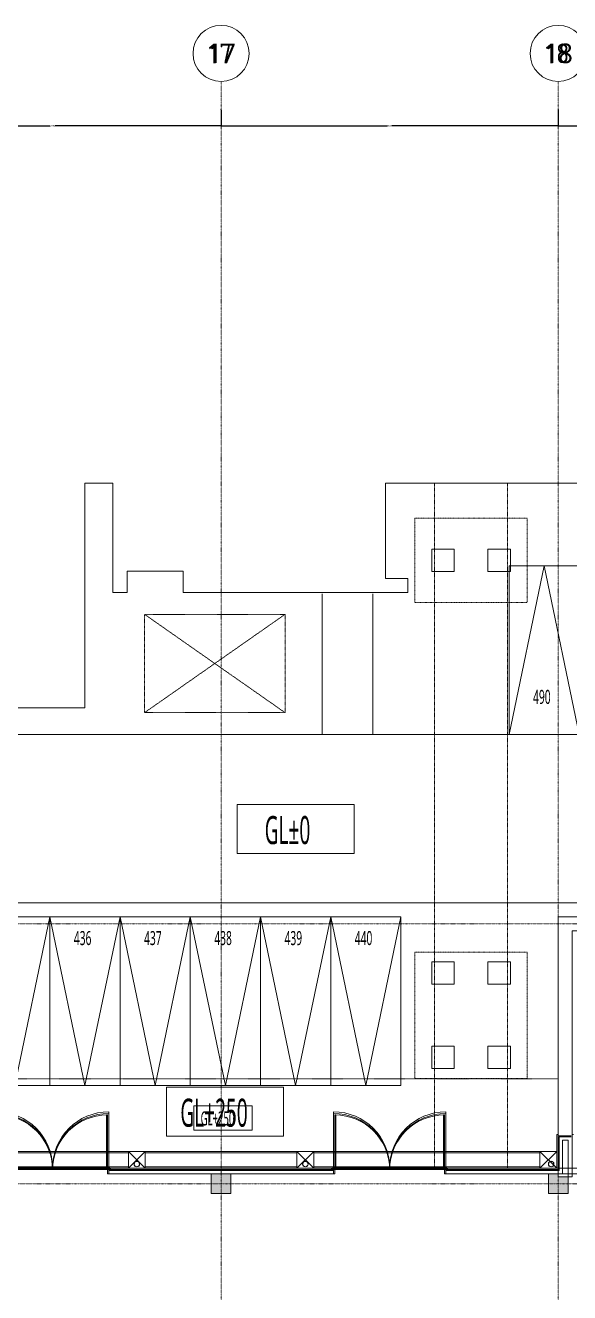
# Model space of a CAD drawing. Extents: x -76427 to 292734, y -42117 to 131250.
# Drawn here: x 132231 to 151608, y 86120 to 131250 of the extents above; entities that cross this region are included whole.
import ezdxf
from ezdxf.enums import TextEntityAlignment as Align

# ---------------------------------------------------------------- set-up
doc = ezdxf.new("R2010")
doc.units = 0
doc.header["$LTSCALE"] = 10
doc.set_wipeout_variables(frame=1)
for name, pattern in [('H12PL1$0$DOTK1', [0.01, 0.005, -0.005]), ('H12PL1$0$HIDDENK2', [0.05, 0.025, -0.025]), ('H12PL1$0$JJP_三點線', [0.9, 0.3, -0.15, 0, -0.15, 0, -0.15, 0, -0.15]), ('H12PL1$0$Wipeout_Contour', [1, 0, -1]), ('XFM7P10ICA$0$H12PL1$0$JJP_三點線', [0.9, 0.3, -0.15, 0, -0.15, 0, -0.15, 0, -0.15])]:
    doc.linetypes.add(name, pattern=pattern)
for name, color, linetype in [('H12PL1$0$A-DIM', 252, 'Continuous'), ('H12PL1$0$A-OBJE-MEP', 252, 'Continuous'), ('H12PL1$0$A-WALL-EX', 252, 'Continuous'), ('H12PL1$0$Door', 252, 'Continuous'), ('H12PL1$0$Hattch', 252, 'Continuous'), ('H12PL1$0$L10_14_200_LEVEL', 252, 'Continuous'), ('H12PL1$0$L10_14_DRAN', 252, 'Continuous'), ('H12PL1$0$L10_14_KABE1', 252, 'Continuous'), ('H12PL1$0$L10_14_LEVEL', 252, 'Continuous'), ('H12PL1$0$L10_14_PKG', 252, 'Continuous'), ('H12PL1$0$L10_14_PKG-NN', 252, 'Continuous'), ('H12PL1$0$L10_14_SIAGE1', 252, 'Continuous'), ('H12PL1$0$L10_14_SITE', 252, 'Continuous'), ('H12PL1$0$L10_14_SUGATA2', 252, 'Continuous'), ('H12PL1$0$L10_14_SUGATA3', 252, 'Continuous'), ('H12PL1$0$L10_14_SUGATAD', 252, 'Continuous'), ('H12PL1$0$L10_14_TATEGU1', 252, 'Continuous'), ('H12PL1$0$L10_14_TATEGU3', 252, 'Continuous'), ('H12PL1$0$L10_14_渡り廊下', 252, 'Continuous'), ('H12PL1$0$S-COL', 252, 'Continuous'), ('H12PL1$0$S-FNDN', 252, 'Continuous'), ('H12PL1$0$S-GRID', 252, 'Continuous'), ('XFM7P10ICA$0$H12PL1$0$A-DIM', 252, 'Continuous'), ('XFM7P10ICA$0$H12PL1$0$A-OBJE-MEP', 252, 'Continuous'), ('XFM7P10ICA$0$H12PL1$0$A-WALL-EX', 252, 'Continuous'), ('XFM7P10ICA$0$H12PL1$0$Door', 252, 'Continuous'), ('XFM7P10ICA$0$H12PL1$0$Hattch', 252, 'Continuous'), ('XFM7P10ICA$0$H12PL1$0$L-ROAD', 252, 'Continuous'), ('XFM7P10ICA$0$H12PL1$0$S-COL', 252, 'Continuous'), ('XFM7P10ICA$0$H12PL1$0$S-GRID', 252, 'Continuous')]:
    doc.layers.add(name, color=color, linetype=linetype)
doc.styles.add('H12PL1$0$dim-txt', font='isocp.shx', dxfattribs={"width": 0.7, "bigfont": 'chineset.shx'})
doc.styles.add('H12PL1$0$Standard', font='', dxfattribs={"width": 0.8})
doc.styles.add('XFM7P10ICA$0$H12PL1$0$dim-txt', font='isocp.shx', dxfattribs={"width": 0.7, "bigfont": 'chineset.shx'})
doc.styles.add('XFM7P10ICA$0$H12PL1$0$Standard', font='isocp.shx', dxfattribs={"bigfont": 'chineset.shx'})
doc.styles.get('H12PL1$0$Standard').set_extended_font_data('Microsoft JhengHei')
doc.dimstyles.new('H12PL1$0$ARCH-dim-200MM', dxfattribs={"dimscale": 200, "dimtxt": 0.3, "dimasz": 0.1, "dimexe": 0.1, "dimexo": 0.1, "dimgap": 0.05, "dimtad": 1, "dimdec": 0, "dimlfac": 10, "dimrnd": 0.5, "dimdsep": 46, "dimtxsty": 'H12PL1$0$dim-txt', "dimblk": 'H12PL1$0$_Dot', "dimcen": 2, "dimclrd": 256, "dimclre": 256, "dimclrt": 256, "dimadec": 0, "dimazin": 0, "dimtfac": 1, "dimtix": 1, "dimtmove": 2, "dimatfit": 3, "dimldrblk": 'H12PL1$0$_OBLIQUE', "dimfxl": 1, "dimtvp": 1, "dimtolj": 1, "dimarcsym": 0})
doc.dimstyles.new('XFM7P10ICA$0$H12PL1$0$ARCH-dim-200MM', dxfattribs={"dimscale": 200, "dimtxt": 0.3, "dimasz": 0.1, "dimexe": 0.1, "dimexo": 0.1, "dimgap": 0.05, "dimtad": 1, "dimdec": 0, "dimlfac": 10, "dimrnd": 0.5, "dimdsep": 46, "dimtxsty": 'XFM7P10ICA$0$H12PL1$0$dim-txt', "dimblk": 'XFM7P10ICA$0$H12PL1$0$_Dot', "dimcen": 2, "dimclrd": 256, "dimclre": 256, "dimclrt": 256, "dimadec": 0, "dimazin": 0, "dimtfac": 1, "dimtix": 1, "dimtmove": 2, "dimatfit": 3, "dimldrblk": 'XFM7P10ICA$0$H12PL1$0$_OBLIQUE', "dimfxl": 1, "dimtvp": 1, "dimtolj": 1, "dimarcsym": 0})

# ---------------------------------------------------------------- blocks, each defined once
blk = doc.blocks.new('*D333')
at = {"layer": 'DEFPOINTS', "color": 0, "linetype": 'Continuous', "transparency": 16777216}
for p in [(127200, 128250), (139200, 128250), (139200, 127670)]:
    blk.add_point(p, dxfattribs=at)
at = {"layer": 'XFM7P10ICA$0$H12PL1$0$A-DIM', "linetype": 'Continuous', "lineweight": -2, "transparency": 16777216}
for p, q in [((127200, 128230), (127200, 127650)), ((139200, 128230), (139200, 127650)), ((127220, 127670), (133112, 127670)), ((139180, 127670), (133288, 127670))]:
    blk.add_line(p, q, dxfattribs=at)
at = {"layer": 'XFM7P10ICA$0$H12PL1$0$A-DIM', "linetype": 'Continuous', "lineweight": 0, "transparency": 16777216, "insert": (133200, 127670), "char_height": 60, "attachment_point": 5, "style": 'XFM7P10ICA$0$H12PL1$0$dim-txt'}
blk.add_mtext('\\A1;120000', dxfattribs=at)
blk = doc.blocks.new('XFM7P10ICA$0$H12PL1$0$_Dot')
blk = doc.blocks.new('XFM7P10ICA$0$H12PL1$0$_OBLIQUE')
at = {"color": 0, "linetype": 'ByBlock', "lineweight": -2}
blk.add_line((-0.5, -0.5), (0.5, 0.5), dxfattribs=at)
blk = doc.blocks.new('*D334')
at = {"layer": 'DEFPOINTS', "color": 0, "linetype": 'Continuous', "transparency": 16777216}
for p in [(139200, 128250), (151200, 128250), (151200, 127670)]:
    blk.add_point(p, dxfattribs=at)
at = {"layer": 'XFM7P10ICA$0$H12PL1$0$A-DIM', "linetype": 'Continuous', "lineweight": -2, "transparency": 16777216}
for p, q in [((139200, 128230), (139200, 127650)), ((151200, 128230), (151200, 127650)), ((139220, 127670), (145112, 127670)), ((151180, 127670), (145288, 127670))]:
    blk.add_line(p, q, dxfattribs=at)
at = {"layer": 'XFM7P10ICA$0$H12PL1$0$A-DIM', "linetype": 'Continuous', "lineweight": 0, "transparency": 16777216, "insert": (145200, 127670), "char_height": 60, "attachment_point": 5, "style": 'XFM7P10ICA$0$H12PL1$0$dim-txt'}
blk.add_mtext('\\A1;120000', dxfattribs=at)
blk = doc.blocks.new('*D335')
at = {"layer": 'DEFPOINTS', "color": 0, "linetype": 'Continuous', "transparency": 16777216}
for p in [(151200, 128250), (159600, 128250), (159600, 127670)]:
    blk.add_point(p, dxfattribs=at)
at = {"layer": 'XFM7P10ICA$0$H12PL1$0$A-DIM', "linetype": 'Continuous', "lineweight": -2, "transparency": 16777216}
for p, q in [((151200, 128230), (151200, 127650)), ((159600, 128230), (159600, 127650)), ((151220, 127670), (155321, 127670)), ((159580, 127670), (155479, 127670))]:
    blk.add_line(p, q, dxfattribs=at)
at = {"layer": 'XFM7P10ICA$0$H12PL1$0$A-DIM', "linetype": 'Continuous', "lineweight": 0, "transparency": 16777216, "insert": (155400, 127670), "char_height": 60, "attachment_point": 5, "style": 'XFM7P10ICA$0$H12PL1$0$dim-txt'}
blk.add_mtext('\\A1;84000', dxfattribs=at)
blk = doc.blocks.new('*D462')
at = {"layer": 'DEFPOINTS', "color": 0, "linetype": 'Continuous', "transparency": 16777216}
for p in [(127200, 128250), (139200, 128250), (139200, 127670)]:
    blk.add_point(p, dxfattribs=at)
at = {"layer": 'H12PL1$0$A-DIM', "linetype": 'Continuous', "lineweight": -2, "transparency": 16777216}
for p, q in [((127200, 128230), (127200, 127650)), ((139200, 128230), (139200, 127650)), ((127220, 127670), (133112, 127670)), ((139180, 127670), (133288, 127670))]:
    blk.add_line(p, q, dxfattribs=at)
at = {"layer": 'H12PL1$0$A-DIM', "linetype": 'Continuous', "lineweight": 0, "transparency": 16777216, "insert": (133200, 127670), "char_height": 60, "attachment_point": 5, "style": 'H12PL1$0$dim-txt'}
blk.add_mtext('\\A1;120000', dxfattribs=at)
blk = doc.blocks.new('H12PL1$0$_Dot')
blk = doc.blocks.new('H12PL1$0$_OBLIQUE')
at = {"color": 0, "linetype": 'ByBlock', "lineweight": -2}
blk.add_line((-0.5, -0.5), (0.5, 0.5), dxfattribs=at)
blk = doc.blocks.new('*D463')
at = {"layer": 'DEFPOINTS', "color": 0, "linetype": 'Continuous', "transparency": 16777216}
for p in [(139200, 128250), (151200, 128250), (151200, 127670)]:
    blk.add_point(p, dxfattribs=at)
at = {"layer": 'H12PL1$0$A-DIM', "linetype": 'Continuous', "lineweight": -2, "transparency": 16777216}
for p, q in [((139200, 128230), (139200, 127650)), ((151200, 128230), (151200, 127650)), ((139220, 127670), (145112, 127670)), ((151180, 127670), (145288, 127670))]:
    blk.add_line(p, q, dxfattribs=at)
at = {"layer": 'H12PL1$0$A-DIM', "linetype": 'Continuous', "lineweight": 0, "transparency": 16777216, "insert": (145200, 127670), "char_height": 60, "attachment_point": 5, "style": 'H12PL1$0$dim-txt'}
blk.add_mtext('\\A1;120000', dxfattribs=at)
blk = doc.blocks.new('*D464')
at = {"layer": 'DEFPOINTS', "color": 0, "linetype": 'Continuous', "transparency": 16777216}
for p in [(151200, 128250), (159600, 128250), (159600, 127670)]:
    blk.add_point(p, dxfattribs=at)
at = {"layer": 'H12PL1$0$A-DIM', "linetype": 'Continuous', "lineweight": -2, "transparency": 16777216}
for p, q in [((151200, 128230), (151200, 127650)), ((159600, 128230), (159600, 127650)), ((151220, 127670), (155321, 127670)), ((159580, 127670), (155479, 127670))]:
    blk.add_line(p, q, dxfattribs=at)
at = {"layer": 'H12PL1$0$A-DIM', "linetype": 'Continuous', "lineweight": 0, "transparency": 16777216, "insert": (155400, 127670), "char_height": 60, "attachment_point": 5, "style": 'H12PL1$0$dim-txt'}
blk.add_mtext('\\A1;84000', dxfattribs=at)
blk = doc.blocks.new('XFM7P10ICA$0$H12PL1')
at = {"layer": 'XFM7P10ICA$0$H12PL1$0$Hattch', "linetype": 'Continuous', "lineweight": 0}
for points in [[(138850, 89650), (139550, 89650), (139550, 90350), (138850, 90350)], [(150850, 89650), (151550, 89650), (151550, 90350), (151200, 90350), (150850, 90350)]]:
    blk.add_hatch(color=256, dxfattribs=at).paths.add_polyline_path(points)
at = {"layer": 'XFM7P10ICA$0$H12PL1$0$A-OBJE-MEP', "lineweight": 0, "flags": 128}
for points in [[(136295, 90700, 1), (136105, 90700, 1)], [(142295, 90700, 1), (142105, 90700, 1)], [(151045, 90700, 1), (150855, 90700, 1)]]:
    blk.add_lwpolyline(points, format="xyb", close=True, dxfattribs=at)
at = {"layer": 'XFM7P10ICA$0$H12PL1$0$A-OBJE-MEP', "lineweight": 0}
for centre in [(136200, 90700), (142200, 90700), (150950, 90700)]:
    blk.add_circle(centre, 100, dxfattribs=at)
at = {"layer": 'XFM7P10ICA$0$H12PL1$0$A-WALL-EX', "lineweight": 0}
for p, q in [((135200, 90500), (135200, 90465)), ((135200, 90465), (143200, 90465)), ((135200, 90465), (135200, 90385)), ((135200, 90385), (135200, 90350)), ((143200, 90500), (143200, 90465)), ((143200, 90465), (143200, 90385)), ((143200, 90385), (143200, 90350)), ((147200, 90500), (147200, 90465)), ((147200, 90465), (151200, 90465)), ((147200, 90465), (147200, 90385)), ((147200, 90385), (147200, 90350))]:
    blk.add_line(p, q, dxfattribs=at)
at = {"layer": 'XFM7P10ICA$0$H12PL1$0$A-WALL-EX', "lineweight": 0, "flags": 128}
for points in [[(151200, 91700), (151235, 91700)], [(151200, 91700), (151200, 90500)], [(151665, 91700), (151235, 91700)], [(151235, 91665), (151665, 91665)], [(151235, 90482.5), (151235, 91665)], [(143200, 90500), (135200, 90500)], [(135200, 90350), (143200, 90350)], [(151200, 90500), (147200, 90500)], [(147200, 90350), (151200, 90350)], [(151200, 90482.5), (151235, 90482.5)], [(151200, 90482.5), (151200, 90465)], [(151200, 90465), (151200, 90350)]]:
    blk.add_lwpolyline(points, dxfattribs=at)
at = {"layer": 'XFM7P10ICA$0$H12PL1$0$Door', "lineweight": 0}
for p, q in [((135200, 90500), (135200, 92500)), ((143200, 90500), (143200, 92500)), ((147200, 90500), (147200, 92500)), ((135200, 90500), (135200, 90465)), ((135200, 90500), (135200, 90465)), ((135200, 90465), (135200, 90385)), ((135200, 90465), (135200, 90385)), ((135200, 90385), (135200, 90350)), ((143200, 90500), (143200, 90465)), ((143200, 90500), (143200, 90465)), ((143200, 90465), (143200, 90385)), ((143200, 90465), (143200, 90385)), ((143200, 90385), (143200, 90350)), ((147200, 90500), (147200, 90465)), ((147200, 90500), (147200, 90465)), ((147200, 90465), (147200, 90385)), ((147200, 90465), (147200, 90385)), ((147200, 90385), (147200, 90350))]:
    blk.add_line(p, q, dxfattribs=at)
for centre, start, end in [((131200, 90500), 0, 90), ((135200, 90500), 90, 180), ((143200, 90500), 0, 90), ((147200, 90500), 90, 180)]:
    blk.add_arc(centre, 2000, start, end, dxfattribs=at)
at = {"layer": 'XFM7P10ICA$0$H12PL1$0$L-ROAD', "lineweight": 0, "flags": 128}
blk.add_lwpolyline([(127200, 90500), (151200, 90500), (151200, 99500), (193570, 99500), (193570, 90550), (243550, 90550), (243550, 97425), (243556.82, 97425, -0.39158949), (245800, 99500), (284591.7, 99500), (284623.03, 111500), (254650, 111578.26), (254600, 110000, -0.41421356), (250600, 106000), (18950, 106000, -0.41421356)], format="xyb", dxfattribs=at)
at = {"layer": 'XFM7P10ICA$0$H12PL1$0$S-COL', "lineweight": 0, "flags": 128}
for points in [[(138850, 90350), (138850, 89650), (139550, 89650), (139550, 90350)], [(150850, 90350), (150850, 89650), (151550, 89650), (151550, 90350), (151200, 90350)]]:
    blk.add_lwpolyline(points, dxfattribs=at)
at = {"layer": 'XFM7P10ICA$0$H12PL1$0$S-GRID', "linetype": 'XFM7P10ICA$0$H12PL1$0$JJP_三點線', "lineweight": 0}
for p, q in [((139200, 128250), (139200, 129250)), ((151200, 128250), (151200, 129250)), ((139200, 128250), (139200, -28000)), ((151200, 128250), (151200, -28000)), ((-29000, 99250), (289600, 99250)), ((-29000, 90000), (289600, 90000))]:
    blk.add_line(p, q, dxfattribs=at)
at = {"layer": 'XFM7P10ICA$0$H12PL1$0$S-GRID', "lineweight": 0}
for centre in [(139200, 130250), (151200, 130250)]:
    blk.add_circle(centre, 1000, dxfattribs=at)
at = {"layer": 'XFM7P10ICA$0$H12PL1$0$S-GRID', "linetype": 'XFM7P10ICA$0$H12PL1$0$JJP_三點線', "lineweight": 0}
for p in [(139200, 128250), (139200, 128250), (151200, 128250), (151200, 128250)]:
    blk.add_point(p, dxfattribs=at)
at = {"layer": 'XFM7P10ICA$0$H12PL1$0$S-GRID', "style": 'XFM7P10ICA$0$H12PL1$0$Standard'}
for s, p in [('17', (139200, 130602.36)), ('18', (151200, 130602.36))]:
    blk.add_text(s, height=700, dxfattribs=at).set_placement(p, align=Align.TOP_CENTER)
at = {"layer": 'XFM7P10ICA$0$H12PL1$0$A-DIM', "linetype": 'Continuous', "lineweight": 0}
for base, p1, p2, picture, middle in [((139200, 127670), (127200, 128250), (139200, 128250), '*D333', (133200, 127670)), ((151200, 127670), (139200, 128250), (151200, 128250), '*D334', (145200, 127670)), ((159600, 127670), (151200, 128250), (159600, 128250), '*D335', (155400, 127670))]:
    dim = blk.add_linear_dim(base=base, p1=p1, p2=p2, dimstyle='XFM7P10ICA$0$H12PL1$0$ARCH-dim-200MM', dxfattribs=at)
    dim.commit()
    dim.dimension.update_dxf_attribs({"geometry": picture, "text_midpoint": middle, "dimtype": 128})
blk = doc.blocks.new('XFM7P10ICA')
blk.add_blockref('XFM7P10ICA$0$H12PL1', (0, 0))
blk = doc.blocks.new('H12PL1')
at = {"layer": 'H12PL1$0$A-OBJE-MEP', "lineweight": 0, "flags": 128}
for points in [[(136295, 90700, 1), (136105, 90700, 1)], [(142295, 90700, 1), (142105, 90700, 1)]]:
    blk.add_lwpolyline(points, format="xyb", close=True, dxfattribs=at)
at = {"layer": 'H12PL1$0$A-OBJE-MEP', "lineweight": 0}
for centre in [(136200, 90700), (142200, 90700)]:
    blk.add_circle(centre, 100, dxfattribs=at)
at = {"layer": 'H12PL1$0$A-WALL-EX', "lineweight": 0}
for p, q in [((135200, 90500), (135200, 90350)), ((135200, 90465), (143200, 90465)), ((143200, 90500), (143200, 90350)), ((147200, 90500), (147200, 90350))]:
    blk.add_line(p, q, dxfattribs=at)
at = {"layer": 'H12PL1$0$A-WALL-EX', "lineweight": 0, "flags": 128}
for points in [[(135180, 90500), (143200, 90500)], [(135180, 90500), (143200, 90500)], [(135180, 90500), (143200, 90500)], [(135180, 90500), (143200, 90500)], [(143200, 90500), (135200, 90500)], [(135200, 90350), (143200, 90350)]]:
    blk.add_lwpolyline(points, dxfattribs=at)
at = {"layer": 'H12PL1$0$Door', "lineweight": 0}
for p, q in [((135120, 90500), (135120, 92450)), ((135120, 92450), (135150, 92450)), ((135150, 92450), (135150, 90500)), ((143250, 90500), (143250, 92450)), ((143250, 92450), (143280, 92450)), ((143280, 92450), (143280, 90500)), ((147120, 90500), (147120, 92450)), ((147120, 92450), (147150, 92450)), ((147150, 92450), (147150, 90500)), ((135150, 90500), (135120, 90500)), ((135150, 90500), (135200, 90500)), ((135150, 90350), (135150, 90500)), ((135200, 90350), (135150, 90350)), ((135200, 90500), (135200, 90350)), ((143200, 90500), (143250, 90500)), ((143200, 90350), (143200, 90500)), ((143250, 90350), (143200, 90350)), ((143280, 90500), (143250, 90500)), ((143250, 90500), (143250, 90350)), ((147150, 90500), (147120, 90500)), ((147150, 90500), (147200, 90500)), ((147150, 90350), (147150, 90500)), ((147200, 90350), (147150, 90350)), ((147200, 90500), (147200, 90350))]:
    blk.add_line(p, q, dxfattribs=at)
for centre, start, end in [((131250, 90500), 0, 90), ((135150, 90500), 90, 180), ((143250, 90500), 0, 90), ((147150, 90500), 90, 180)]:
    blk.add_arc(centre, 1950, start, end, dxfattribs=at)
at = {"layer": 'H12PL1$0$L10_14_200_LEVEL', "lineweight": 0, "flags": 128}
blk.add_lwpolyline([(138225.27, 92778.32), (140306.35, 92778.32), (140306.35, 91910.44), (138225.27, 91910.44)], close=True, dxfattribs=at)
at = {"layer": 'H12PL1$0$L10_14_DRAN', "lineweight": 0}
for centre in [(136200, 90700), (142200, 90700), (150950, 90700)]:
    blk.add_circle(centre, 100, dxfattribs=at)
at = {"layer": 'H12PL1$0$L10_14_KABE1', "lineweight": 0}
for p, q in [((151750, 91750), (151150, 91750)), ((151150, 91750), (151150, 90550)), ((135265, 90550), (143135, 90550)), ((135265, 90500), (135265, 90550)), ((143135, 90500), (143135, 90550)), ((151150, 90550), (147265, 90550)), ((147265, 90500), (147265, 90550))]:
    blk.add_line(p, q, dxfattribs=at)
at = {"layer": 'H12PL1$0$L10_14_LEVEL', "lineweight": 0, "flags": 128}
for points in [[(139771.13, 103497.83), (143933.31, 103497.83), (143933.31, 101762.06), (139771.13, 101762.06)], [(137255.96, 93433.83), (141418.13, 93433.83), (141418.13, 91698.06), (137255.96, 91698.06)]]:
    blk.add_lwpolyline(points, close=True, dxfattribs=at)
at = {"layer": 'H12PL1$0$L10_14_PKG', "lineweight": 0, "flags": 128}
for points in [[(151950, 106000), (150700, 112000), (149450, 106000)], [(130602.64, 99500), (131852.64, 93500), (133102.64, 99500)], [(133102.64, 99500), (134352.64, 93500), (135602.64, 99500)], [(135602.64, 99500), (136852.64, 93500), (138102.64, 99500)], [(138102.64, 99500), (139352.64, 93500), (140602.64, 99500)], [(140602.64, 99500), (141852.64, 93500), (143102.64, 99500)], [(143102.64, 99500), (144352.64, 93500), (145602.64, 99500)]]:
    blk.add_lwpolyline(points, dxfattribs=at)
for points in [[(151950, 106000), (151950, 112000), (149450, 112000), (149450, 106000)], [(130602.64, 99500), (130602.64, 93500), (133102.64, 93500), (133102.64, 99500)], [(133102.64, 99500), (133102.64, 93500), (135602.64, 93500), (135602.64, 99500)], [(135602.64, 99500), (135602.64, 93500), (138102.64, 93500), (138102.64, 99500)], [(138102.64, 99500), (138102.64, 93500), (140602.64, 93500), (140602.64, 99500)], [(140602.64, 99500), (140602.64, 93500), (143102.64, 93500), (143102.64, 99500)], [(143102.64, 99500), (143102.64, 93500), (145602.64, 93500), (145602.64, 99500)]]:
    blk.add_lwpolyline(points, close=True, dxfattribs=at)
at = {"layer": 'H12PL1$0$L10_14_SIAGE1', "lineweight": 0}
for p, q in [((135265, 90550), (135240, 90550)), ((143130, 90550), (143160, 90550)), ((147265, 90550), (147240, 90550))]:
    blk.add_line(p, q, dxfattribs=at)
at = {"layer": 'H12PL1$0$L10_14_SITE', "lineweight": 0}
for p, q in [((142800, 106000), (142800, 111000)), ((144600, 106000), (144600, 111000)), ((18950, 106000), (250600, 106000)), ((25250, 100000), (193700, 100000))]:
    blk.add_line(p, q, dxfattribs=at)
at = {"layer": 'H12PL1$0$L10_14_SUGATA2', "lineweight": 0}
for p, q in [((151500, 91750), (151500, 98060)), ((151500, 98060), (151700, 98060))]:
    blk.add_line(p, q, dxfattribs=at)
at = {"layer": 'H12PL1$0$L10_14_SUGATA2', "lineweight": 0, "flags": 128}
blk.add_lwpolyline([(189350, 114950), (145050, 114950), (145050, 111550), (145850, 111550), (145850, 111050), (137845, 111050), (137845, 111809), (135850, 111809), (135850, 111050), (135350, 111050), (135350, 114950), (134350, 114950), (134350, 106950), (90050, 106950)], dxfattribs=at)
at = {"layer": 'H12PL1$0$L10_14_SUGATA3', "lineweight": 0}
for p, q in [((151500, 99260), (151500, 99500)), ((151500, 99500), (154540, 99500)), ((151500, 98060), (151500, 99260)), ((127250, 91150), (151150, 91150)), ((127850, 91100), (135900, 91100)), ((135900, 91150), (136500, 90550)), ((135900, 90550), (136500, 91150)), ((136500, 91100), (141900, 91100)), ((142500, 91150), (141900, 90550)), ((142500, 90550), (141900, 91150)), ((142500, 91100), (150550, 91100)), ((151150, 91150), (150550, 90550)), ((151150, 90550), (150550, 91150)), ((127850, 90600), (135900, 90600)), ((136500, 90600), (141900, 90600)), ((142500, 90600), (150550, 90600))]:
    blk.add_line(p, q, dxfattribs=at)
at = {"layer": 'H12PL1$0$L10_14_SUGATA3', "lineweight": 0, "flags": 128}
for points in [[(146700, 112600), (146700, 111800), (147500, 111800), (147500, 112600)], [(148700, 112600), (148700, 111800), (149500, 111800), (149500, 112600)], [(146700, 97900), (146700, 97100), (147500, 97100), (147500, 97900)], [(148700, 97900), (148700, 97100), (149500, 97100), (149500, 97900)], [(146700, 94900), (146700, 94100), (147500, 94100), (147500, 94900)], [(148700, 94900), (148700, 94100), (149500, 94100), (149500, 94900)], [(135900, 90550), (136500, 90550), (136500, 91150), (135900, 91150)], [(142500, 90550), (141900, 90550), (141900, 91150), (142500, 91150)], [(151150, 90550), (150550, 90550), (150550, 91150), (151150, 91150)]]:
    blk.add_lwpolyline(points, close=True, dxfattribs=at)
at = {"layer": 'H12PL1$0$L10_14_SUGATAD', "linetype": 'H12PL1$0$DOTK1', "lineweight": 0}
for p, q in [((136475, 106775), (141475, 110275)), ((141475, 106775), (136475, 110275)), ((151500, 93730), (126900, 93730))]:
    blk.add_line(p, q, dxfattribs=at)
at = {"layer": 'H12PL1$0$L10_14_SUGATAD', "linetype": 'H12PL1$0$HIDDENK2', "lineweight": 0, "flags": 128}
for points in [[(150100, 113700), (146100, 113700), (146100, 110700), (150100, 110700)], [(150100, 98250), (146100, 98250), (146100, 93750), (150100, 93750)]]:
    blk.add_lwpolyline(points, close=True, dxfattribs=at)
at = {"layer": 'H12PL1$0$L10_14_SUGATAD', "linetype": 'H12PL1$0$DOTK1', "lineweight": 0, "flags": 128}
blk.add_lwpolyline([(136475, 110275), (141475, 110275), (141475, 106775), (136475, 106775)], close=True, dxfattribs=at)
at = {"layer": 'H12PL1$0$L10_14_TATEGU1', "lineweight": 0, "flags": 128}
for points in [[(135240, 90525), (135240, 90560), (135215, 90560), (135215, 90515), (135200, 90515), (135200, 90500)], [(143160, 90525), (143160, 90560), (143185, 90560), (143185, 90515), (143200, 90515), (143200, 90500)], [(147240, 90525), (147240, 90560), (147215, 90560), (147215, 90515), (147200, 90515), (147200, 90500)]]:
    blk.add_lwpolyline(points, dxfattribs=at)
at = {"layer": 'H12PL1$0$L10_14_TATEGU3', "lineweight": 0}
for p, q in [((135200, 92560), (135200, 90560)), ((143200, 92560), (143200, 90560)), ((147200, 92560), (147200, 90560)), ((133200, 90700), (133200, 90500)), ((145200, 90700), (145200, 90500))]:
    blk.add_line(p, q, dxfattribs=at)
at = {"layer": 'H12PL1$0$L10_14_TATEGU3', "lineweight": 0, "flags": 128}
for points in [[(135210, 90560), (131190, 90560), (131190, 90520), (135210, 90520)], [(143190, 90560), (147210, 90560), (147210, 90520), (143190, 90520)]]:
    blk.add_lwpolyline(points, close=True, dxfattribs=at)
at = {"layer": 'H12PL1$0$L10_14_TATEGU3', "lineweight": 0}
for centre, start, end in [((131200, 90560), 0, 90), ((135200, 90560), 90, 180), ((143200, 90560), 0, 90), ((147200, 90560), 90, 180)]:
    blk.add_arc(centre, 2000, start, end, dxfattribs=at)
at = {"layer": 'H12PL1$0$L10_14_渡り廊下', "linetype": 'H12PL1$0$DOTK1', "lineweight": 0}
for p, q in [((146800, 114950), (146800, 90600)), ((149400, 114950), (149400, 90550))]:
    blk.add_line(p, q, dxfattribs=at)
at = {"layer": 'H12PL1$0$S-COL', "lineweight": 0, "flags": 128}
for points in [[(146700, 97100), (147500, 97100), (147500, 97900), (146700, 97900)], [(148700, 97100), (149500, 97100), (149500, 97900), (148700, 97900)], [(146700, 94100), (147500, 94100), (147500, 94900), (146700, 94900)], [(148700, 94100), (149500, 94100), (149500, 94900), (148700, 94900)]]:
    blk.add_lwpolyline(points, close=True, dxfattribs=at)
blk.add_lwpolyline([(138850, 90350), (138850, 89650), (139550, 89650), (139550, 90350)], dxfattribs=at)
at = {"layer": 'H12PL1$0$S-GRID', "linetype": 'H12PL1$0$JJP_三點線', "lineweight": 0}
for p, q in [((139200, 128250), (139200, 129250)), ((151200, 128250), (151200, 129250)), ((139200, 128250), (139200, -28000)), ((-29000, 90000), (289600, 90000))]:
    blk.add_line(p, q, dxfattribs=at)
at = {"layer": 'H12PL1$0$S-GRID', "lineweight": 0}
for centre in [(139200, 130250), (151200, 130250)]:
    blk.add_circle(centre, 1000, dxfattribs=at)
at = {"layer": 'H12PL1$0$S-GRID', "linetype": 'H12PL1$0$JJP_三點線', "lineweight": 0}
for p in [(139200, 128250), (139200, 128250), (151200, 128250), (151200, 128250)]:
    blk.add_point(p, dxfattribs=at)
at = {"layer": 'H12PL1$0$L10_14_200_LEVEL', "linetype": 'Continuous', "lineweight": 0, "insert": (138471.31, 92322.52), "char_height": 500, "attachment_point": 4, "style": 'H12PL1$0$Standard'}
blk.add_mtext('\\A1;{\\W0.52;GL+250}', dxfattribs=at)
at = {"layer": 'H12PL1$0$L10_14_LEVEL', "linetype": 'Continuous', "lineweight": 0, "char_height": 1000, "attachment_point": 4, "style": 'H12PL1$0$Standard'}
for s, insert in [('\\A1;{\\W0.52;GL±0}', (140752.3, 102586.21)), ('\\A1;{\\W0.52;GL+250}', (137748.04, 92522.21))]:
    blk.add_mtext(s, dxfattribs=dict(at, insert=insert))
at = {"layer": 'H12PL1$0$L10_14_PKG-NN', "linetype": 'Continuous', "lineweight": 0, "char_height": 500, "attachment_point": 4, "style": 'H12PL1$0$Standard'}
for s, insert in [('\\A1;{\\W0.56;490}', (150304.97, 107330.97)), ('\\A1;{\\W0.56;436}', (133957.61, 98743.93)), ('\\A1;{\\W0.56;437}', (136457.61, 98743.93)), ('\\A1;{\\W0.56;438}', (138957.61, 98743.93)), ('\\A1;{\\W0.56;439}', (141457.61, 98743.93)), ('\\A1;{\\W0.56;440}', (143957.61, 98743.93))]:
    blk.add_mtext(s, dxfattribs=dict(at, insert=insert))
at = {"layer": 'H12PL1$0$S-GRID', "style": 'H12PL1$0$Standard'}
for s, p in [('17', (139200, 130602.36)), ('18', (151200, 130602.36))]:
    blk.add_text(s, height=700, dxfattribs=at).set_placement(p, align=Align.TOP_CENTER)
at = {"layer": 'H12PL1$0$A-DIM', "linetype": 'Continuous', "lineweight": 0}
for base, p1, p2, picture, middle in [((139200, 127670), (127200, 128250), (139200, 128250), '*D462', (133200, 127670)), ((151200, 127670), (139200, 128250), (151200, 128250), '*D463', (145200, 127670)), ((159600, 127670), (151200, 128250), (159600, 128250), '*D464', (155400, 127670))]:
    dim = blk.add_linear_dim(base=base, p1=p1, p2=p2, dimstyle='H12PL1$0$ARCH-dim-200MM', dxfattribs=at)
    dim.commit()
    dim.dimension.update_dxf_attribs({"geometry": picture, "text_midpoint": middle, "dimtype": 128})
at = {"linetype": 'H12PL1$0$Wipeout_Contour', "lineweight": 0, "ltscale": 157673.726295}
blk.add_wipeout([(151200, 99500), (193750, 99500), (193750, 90280), (193250, 90280), (193250, 99000), (151700, 99000), (151700, 90250), (151200, 90250)], dxfattribs=at).dxf.layer = 'H12PL1$0$Hattch'
at = {"layer": 'H12PL1$0$A-OBJE-MEP', "lineweight": 0, "flags": 128}
blk.add_lwpolyline([(151045, 90700, 1), (150855, 90700, 1)], format="xyb", close=True, dxfattribs=at)
at = {"layer": 'H12PL1$0$A-OBJE-MEP', "lineweight": 0}
blk.add_circle((150950, 90700), 100, dxfattribs=at)
at = {"layer": 'H12PL1$0$A-WALL-EX', "lineweight": 0}
for p, q in [((151350, 91665), (151235, 91665)), ((151235, 90500), (151235, 91665)), ((151350, 91665), (151235, 91665)), ((151350, 91665), (151550, 91665)), ((151665, 91665), (151550, 91665)), ((151665, 91665), (151550, 91665)), ((147200, 90465), (151200, 90465)), ((151200, 90465), (151235, 90465)), ((151235, 90465), (151235, 90500)), ((151235, 90465), (151235, 90500))]:
    blk.add_line(p, q, dxfattribs=at)
at = {"layer": 'H12PL1$0$A-WALL-EX', "lineweight": 0, "flags": 128}
for points in [[(151200, 91700), (151235, 91700)], [(151200, 91700), (151200, 90500)], [(151665, 91700), (151235, 91700)], [(151350, 90465), (151350, 91550)], [(151350, 91550), (151550, 91550)], [(151550, 91550), (151550, 90465)], [(127200, 90500), (151200, 90500)], [(127200, 90500), (151200, 90500)], [(127200, 90500), (151200, 90500)], [(151200, 90500), (147200, 90500)], [(147200, 90500), (151200, 90500)], [(147200, 90500), (151200, 90500)], [(147200, 90500), (151200, 90500)], [(147200, 90500), (151200, 90500)], [(147200, 90350), (151350, 90350)], [(151350, 90350), (151350, 90465)], [(151550, 90350), (151550, 90465)], [(151550, 90350), (243635, 90350)]]:
    blk.add_lwpolyline(points, dxfattribs=at)
at = {"layer": 'H12PL1$0$Hattch', "lineweight": 0, "flags": 128}
blk.add_lwpolyline([(151200, 99500), (193750, 99500), (193750, 90280), (193250, 90280), (193250, 99000), (151700, 99000), (151700, 90250), (151200, 90250)], close=True, dxfattribs=at)
at = {"layer": 'H12PL1$0$S-COL', "lineweight": 0, "flags": 128}
blk.add_lwpolyline([(150850, 90350), (150850, 89650), (151550, 89650), (151550, 90350), (151350, 90350)], dxfattribs=at)
at = {"layer": 'H12PL1$0$S-FNDN', "lineweight": 0, "flags": 128}
blk.add_lwpolyline([(110700, 45300), (119350, 45300), (119350, -550), (126650, -550), (126650, -2700), (151750, -2700), (151750, -550), (159050, -550), (159050, 45300), (166725, 45300), (166725, 50030), (159050, 50030), (159050, 90550), (119350, 90550), (119350, 50030), (110700, 50030)], close=True, dxfattribs=at)
at = {"layer": 'H12PL1$0$S-GRID', "linetype": 'H12PL1$0$JJP_三點線', "lineweight": 0}
for p, q in [((151200, 128250), (151200, -28000)), ((-29000, 99250), (289600, 99250))]:
    blk.add_line(p, q, dxfattribs=at)

msp = doc.modelspace()

# ---------------------------------------------------------------- block references
msp.add_blockref('XFM7P10ICA', (0, 0))

# ---------------------------------------------------------------- next in the draw order: block references
msp.add_blockref('H12PL1', (0, 0))

doc.saveas('drawing.dxf')
